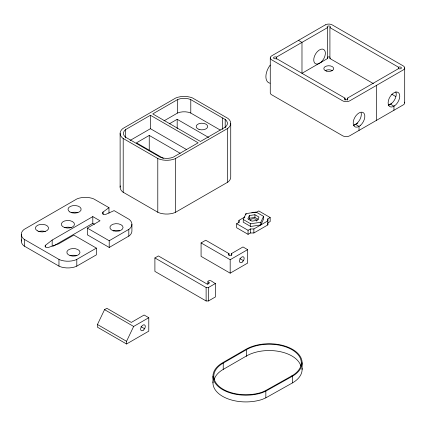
<?xml version="1.0" encoding="UTF-8"?>
<svg xmlns="http://www.w3.org/2000/svg" width="426" height="426" viewBox="0 0 426 426"><rect width="100%" height="100%" fill="white"/><g stroke="black" fill="none" stroke-linecap="round" stroke-linejoin="round"><path stroke-width="0.64" d="M244.897 216.946L238.981 220.354L238.975 222.367L236.648 223.714L236.648 227.745L248.054 234.332L250.381 232.985L253.875 232.985L267.842 224.923L267.842 222.905L270.175 221.563L270.175 217.532L258.763 210.945L256.436 212.286L252.948 212.292L251.872 212.909M270.175 217.532L267.842 218.873L267.842 220.886L253.875 228.954L250.381 228.954L248.054 230.301L236.648 223.714M243.251 219.502L245.972 213.639L256.132 212.068L263.566 216.36L263.566 219.049L260.845 224.912L250.69 226.483L243.251 222.191L243.251 219.502L250.69 223.794L260.845 222.223L263.566 216.36M249.338 215.583L247.847 218.794L251.92 221.147L257.485 220.285L258.976 217.074L254.902 214.72L249.338 215.583L249.338 218.266L248.837 219.342M97.447 324.5L104.551 309.649L106.878 308.302L131.325 322.418L144.126 315.027L148.786 317.711L148.786 331.156L126.549 343.99L97.447 327.189L97.447 324.5L126.549 341.301L126.549 343.99M126.549 341.301L133.652 326.449L148.786 317.711M45.614 247.021L45.614 245.19L52.169 240.062L92.799 216.605L100.014 220.769L87.325 228.096L87.325 234.817L109.21 247.453L129.216 235.855A14.553 8.403 0 0 0 131.911 230.988L131.911 224.268M87.325 228.096L109.21 240.733L129.216 229.135A14.553 8.403 0 0 0 129.216 219.395L114.109 210.625L106.591 214.017A2.471 1.427 0 0 1 103.097 214.017A2.471 1.427 0 0 1 103.097 211.999L108.976 207.664L93.709 198.894A14.425 8.328 0 0 0 76.984 198.894L23.984 229.497A14.495 8.366 0 0 0 23.984 239.199L59.454 259.674A14.553 8.403 0 0 0 76.318 259.674L96.404 248.124L96.404 254.844L76.318 266.394A14.553 8.403 0 0 1 59.454 266.394L23.984 245.919A14.495 8.366 0 0 1 21.47 239.779M359.017 130.425L359.017 126.384L355.529 124.365L356.94 123.359A8.232 4.75 -60 0 0 361.173 112.768M125.638 129.573L125.494 129.669A11.193 6.459 0 0 0 125.494 137.161L160.187 157.189A11.246 6.496 0 0 0 173.228 157.189L198.159 142.811L150.431 115.26L125.638 129.573L125.638 137.891M227.633 128.482L228.038 128.205A14.553 8.403 0 0 0 228.038 118.465L192.531 97.964A14.425 8.328 0 0 0 175.805 97.964L122.805 128.567A14.495 8.366 0 0 0 122.805 138.264L158.275 158.744A14.553 8.403 0 0 0 175.139 158.744L227.633 128.482L227.633 182.248L175.139 212.51A14.553 8.403 0 0 1 158.275 212.51L122.805 192.03A14.495 8.366 0 0 1 120.292 185.896M227.633 182.248L228.038 181.971A14.553 8.403 0 0 0 230.732 177.099L230.732 123.332M177.551 99.599L152.758 113.912L200.486 141.469L225.349 127.097A11.246 6.496 0 0 0 225.349 119.573L190.614 99.519A11.124 6.422 0 0 0 177.722 99.519L177.551 113.044L164.026 120.851M130.148 140.41L150.431 128.7L186.657 149.617M345.049 100.142L345.049 98.166L276.368 58.516A1.645 0.948 0 0 1 274.04 58.516A1.645 0.948 0 0 1 274.04 57.169A1.645 0.948 0 0 1 276.368 57.169L327.589 27.599A1.645 0.948 0 0 1 327.589 26.258A1.645 0.948 0 0 1 329.916 26.258A1.645 0.948 0 0 1 329.916 27.599L329.916 58.516L373.416 83.629M180.193 153.301L149.244 135.431L136.442 142.827L163.376 158.376M169.255 123.881L177.184 119.301L208.703 137.502M327.589 27.599L327.589 58.516L301.981 73.304L301.981 42.387L298.488 40.369M103.097 211.999L103.097 214.443M53.314 246.121L92.799 223.325L94.46 224.289M347.376 100.142L347.376 98.166L398.598 68.597A1.645 0.948 0 0 0 400.925 68.597A1.645 0.948 0 0 0 400.925 67.255A1.645 0.948 0 0 0 398.598 67.255L329.916 27.599M353.708 125.43L355.433 124.435A8.232 4.75 -60 0 1 353.926 125.042M355.529 124.365L357.824 123.039M388.837 105.147L391.707 103.491M154.899 257.954L158.392 255.935L207.286 284.163L209.613 282.821L207.909 281.836L208.021 281.165C210.497 278.908 213.144 282.853 215.434 283.492L215.434 296.933L208.447 300.969L206.12 300.969L154.899 271.394L154.899 257.954L206.12 287.523L208.447 287.523L215.434 283.492M231.345 255.595L231.345 253.672L242.985 246.952L247.639 249.641L247.639 263.082L230.178 273.167L201.077 256.361L201.077 242.921L205.737 240.232L229.018 253.672L229.018 255.595M201.077 242.921L230.178 259.722L247.639 249.641M291.842 375.876L265.302 390.754L261.942 392.239A32.104 18.536 0 0 1 220.418 387.468A32.104 18.536 0 0 1 223.24 363.069L246.441 349.666A32.115 18.542 0 0 1 291.879 349.645A32.115 18.542 0 0 1 291.853 375.881M214.23 379.491A32.104 18.536 0 0 1 223.24 369.385L246.441 355.987A32.115 18.542 0 0 1 278.966 351.418A32.115 18.542 0 0 1 300.857 366.046M265.84 391.116L292.46 376.195A32.924 19.01 0 0 0 292.46 349.309A32.924 19.01 0 0 0 245.898 349.309L222.612 362.75A32.924 19.01 0 0 0 219.773 387.767A32.924 19.01 0 0 0 262.357 392.655L265.84 391.116L265.84 397.836L262.357 399.375A32.924 19.01 0 0 1 228.512 399.055A32.924 19.01 0 0 1 213.043 381.675M265.84 397.836L292.46 382.915A32.924 19.01 0 0 0 302.034 368.234M177.551 113.044L177.722 112.959A11.124 6.422 0 0 1 190.614 112.959L220.311 130.09M249.338 218.266L254.902 217.409L258.465 219.465M391.728 94.205L395.738 96.516M390.45 104.157L393.943 106.175L393.943 110.265M239.843 258.582L243.47 260.675M96.404 248.124L73.82 235.088L58.692 243.821L48.947 247.261A2.471 1.427 0 0 1 45.71 247.069A2.471 1.427 0 0 1 45.614 245.19M140.99 326.651L144.611 328.744M104.551 309.649L133.652 326.449M404.7 67.926L404.7 102.874M398.598 67.255L398.598 68.57M376.477 85.397L376.477 120.345M302.103 362.75L302.103 369.475M292.46 376.195L292.46 382.915M276.368 57.169L276.368 59.145M270.265 57.845L270.265 92.793A4.936 2.849 0 0 0 271.713 94.806L342.722 135.803A4.936 2.849 0 0 0 349.703 135.803L403.252 104.887A4.936 2.849 0 0 0 404.53 102.133M267.842 218.873L267.842 224.923M260.845 222.223L260.845 224.912M254.902 214.72L254.902 217.409M253.875 228.954L253.875 232.985M250.69 223.794L250.69 226.483M250.381 228.954L250.381 232.985M248.054 230.301L248.054 234.332M246.441 349.666L246.441 356.392M245.972 213.639L245.972 214.715M238.981 220.354L238.981 222.66M230.178 259.722L230.178 273.167M225.2 119.472L225.2 127.789M223.235 363.064L223.235 369.385M222.585 117.959L222.585 129.477M212.968 376.195L212.968 382.915M208.447 287.523L208.447 300.969M207.909 281.836L207.909 284.398M206.12 287.523L206.12 300.969M190.784 99.599L190.784 113.044M177.184 119.301L177.184 128.556M175.624 158.509L175.624 212.276M157.79 158.509L157.79 212.276M150.431 115.26L150.431 128.7M149.244 135.431L149.244 150.639M128.812 229.417L128.812 236.137M123.205 138.546L123.205 192.312M120.121 133.418L120.121 187.184M109.21 240.733L109.21 247.453M108.976 207.664L108.976 213.165M92.799 216.605L92.799 223.325M76.802 259.439L76.802 266.165M58.969 259.439L58.969 266.165M52.169 240.062L52.169 246.169M24.383 239.476L24.383 246.196M21.3 234.348L21.3 241.068M231.345 253.672A1.645 0.948 0 0 1 231.345 255.02A1.645 0.948 0 0 1 229.018 255.02A1.645 0.948 0 0 1 229.018 253.672M250.115 220.62A3.291 1.901 0 0 1 253.837 218.735A3.291 1.901 0 0 1 256.59 221.115M70.125 255.754A6.587 3.802 0 0 1 76.707 255.754M71.286 212.739A6.587 3.802 0 0 1 77.873 212.739M38.691 231.558A6.587 3.802 0 0 1 45.278 231.558M113.194 230.887A6.587 3.802 0 0 1 119.781 230.887M64.603 227.692A6.587 3.802 0 0 1 71.19 227.692M330.342 58.09A1.645 0.948 0 0 1 329.916 58.516M327.589 58.516A1.645 0.948 0 0 1 327.328 58.319M327.328 57.366A1.645 0.948 0 0 1 329.916 57.169M347.376 98.166A1.645 0.948 0 0 1 347.376 99.514A1.645 0.948 0 0 1 345.049 99.514A1.645 0.948 0 0 1 345.049 98.166M395.829 91.824A8.232 4.75 -60 0 1 391.206 103.726L389.683 104.599A8.232 4.75 -60 0 1 388.219 104.993M325.262 70.615A4.936 2.849 0 0 1 332.243 70.615M270.036 83.214A13.169 7.604 -60 0 1 270.201 65.103M360.433 125.377L358.921 126.447A8.232 4.75 -60 0 1 353.782 119.759A8.232 4.75 -60 0 1 363.538 112.831A8.232 4.75 -60 0 1 360.433 125.377M325.262 24.91L271.713 55.827A4.936 2.849 0 0 0 271.713 59.858L342.722 100.855A4.936 2.849 0 0 0 349.703 100.855L403.252 69.939A4.936 2.849 0 0 0 403.252 65.908L332.243 24.91A4.936 2.849 0 0 0 325.262 24.91M394.694 105.739L393.177 106.617A8.232 4.75 -60 0 1 389.034 98.731A8.232 4.75 -60 0 1 398.853 93.07A8.232 4.75 -60 0 1 394.694 105.739M143.567 330.043A3.291 1.901 -60 0 0 144.611 324.942A3.291 1.901 -60 0 0 140.713 328.398A3.291 1.901 -60 0 0 143.567 330.043M242.426 261.974A3.291 1.901 -60 0 0 243.47 256.873A3.291 1.901 -60 0 0 239.572 260.323A3.291 1.901 -60 0 0 242.426 261.974M199.038 129.408A5.762 3.328 0 0 0 207.68 126.527A5.762 3.328 0 0 0 199.038 123.646A5.762 3.328 0 0 0 199.038 129.408M70.125 255.616A6.587 3.802 0 0 0 80.003 252.325A6.587 3.802 0 0 0 70.125 249.034A6.587 3.802 0 0 0 70.125 255.616M37.328 230.817A6.587 3.802 0 0 0 48.346 229.113A6.587 3.802 0 0 0 40.278 224.459A6.587 3.802 0 0 0 37.328 230.817M69.923 211.999A6.587 3.802 0 0 0 80.94 210.295A6.587 3.802 0 0 0 72.873 205.641A6.587 3.802 0 0 0 69.923 211.999M113.194 230.754A6.587 3.802 0 0 0 123.071 227.457A6.587 3.802 0 0 0 113.194 224.167A6.587 3.802 0 0 0 113.194 230.754M64.592 227.553A6.587 3.802 0 0 0 74.475 224.268A6.587 3.802 0 0 0 64.603 220.972A6.587 3.802 0 0 0 64.592 227.553M326.284 71.067A4.936 2.849 0 0 0 333.691 68.597A4.936 2.849 0 0 0 326.284 66.126A4.936 2.849 0 0 0 326.284 71.067M321.06 62.191A8.232 4.75 -60 0 0 323.669 49.437A8.232 4.75 -60 0 0 313.935 58.074A8.232 4.75 -60 0 0 321.06 62.191"/></g></svg>
